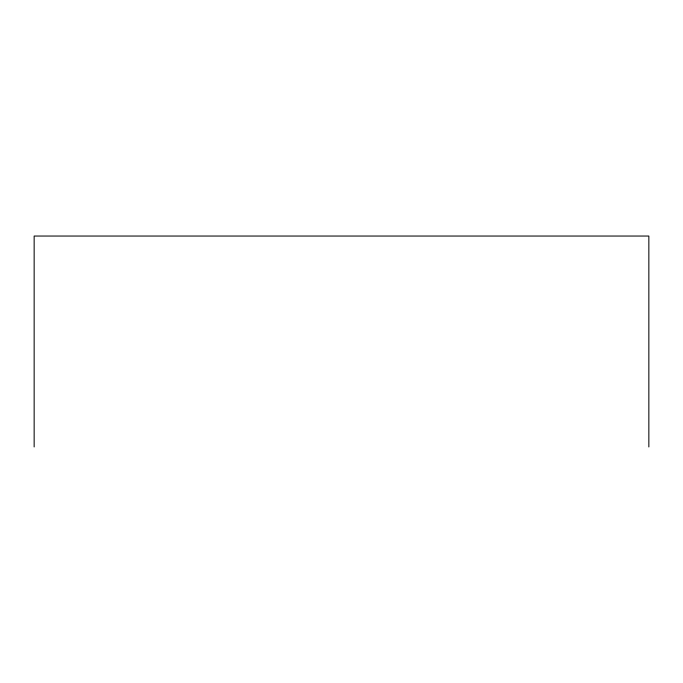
<?xml version="1.0" encoding="UTF-8"?>
<svg xmlns="http://www.w3.org/2000/svg" width="683" height="683" viewBox="0 0 683 683"><rect width="100%" height="100%" fill="white"/><g stroke="black" fill="none" stroke-linecap="round" stroke-linejoin="round"><path stroke-width="1.02" d="M648.85 446.955L648.85 236.045L34.15 236.045L34.15 446.955"/></g></svg>
